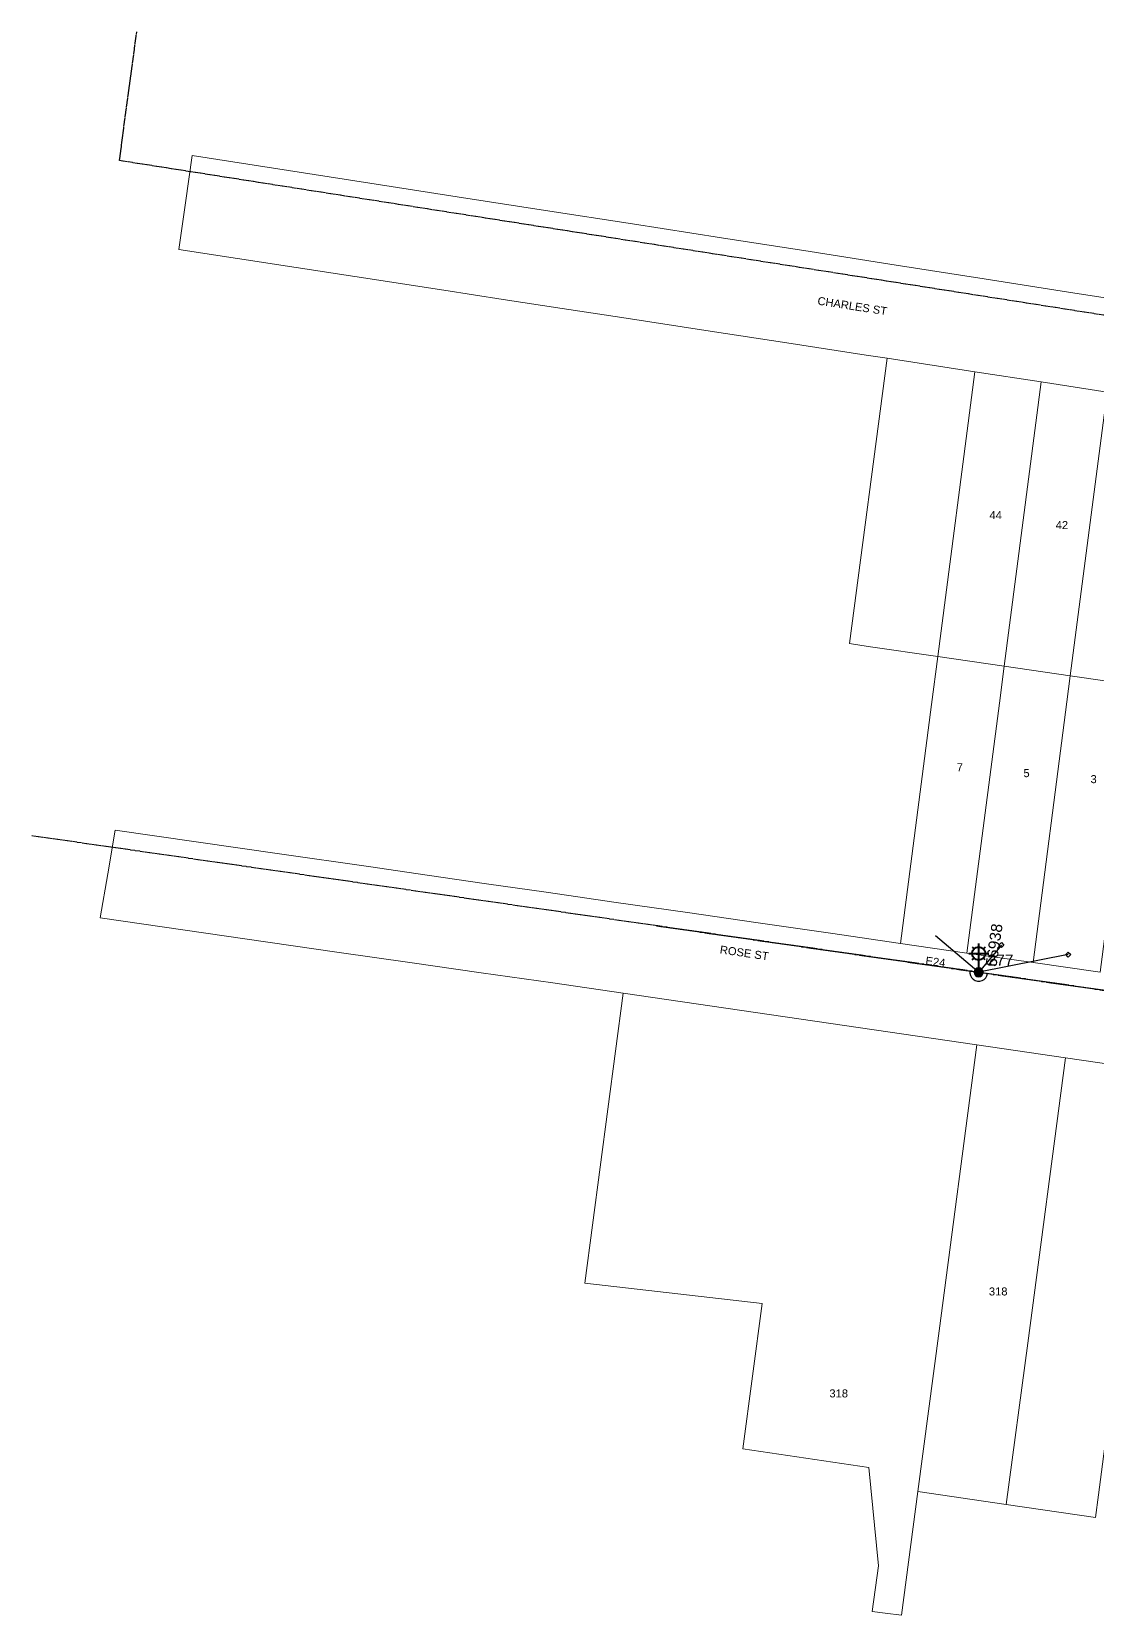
# Model space of a CAD drawing. Header units: metres. Extents: x 307654 to 309013, y 6251411 to 6251903.
# Drawn here: x 307653.7 to 307893.4, y 6251465 to 6251821.3 of the extents above; entities that cross this region are included whole.
import ezdxf
from ezdxf.enums import TextEntityAlignment as Align

# ---------------------------------------------------------------- set-up
doc = ezdxf.new("R2010")
doc.units = ezdxf.units.M
doc.linetypes.add('Cable Exist OH', pattern=[1, 1, 0])
doc.layers.get('0').update_dxf_attribs({"color": 6})
for name, color, linetype, lineweight in [('Cadastre Buildings_SP_EXT', 9, 'Continuous', 5), ('Cadastre Land Parcels_SP_EXT', 9, 'Continuous', 5), ('Cadastre Roads_SP_EXT', 9, 'Continuous', 5)]:
    doc.layers.add(name, color=color, linetype=linetype, lineweight=lineweight)
for name, color, linetype in [('Equip_SP_SL_EXT', 7, 'Continuous'), ('Mains_HV_EXT', 7, 'Continuous'), ('Mains_LV_EXT', 7, 'Continuous'), ('Mains_SL_EXT', 7, 'Continuous'), ('Services_SP_EXT', 7, 'Continuous'), ('SupportsOH_SP_TR_HV_LV_SL_EXT', 7, 'Continuous')]:
    doc.layers.add(name, color=color, linetype=linetype)
doc.styles.add('iecARIAL', font='arial.ttf', dxfattribs={"height": 2})
doc.styles.add('POLE_LABEL', font='arial.ttf')
doc.styles.get("Standard").update_dxf_attribs({"font": 'arial.ttf'})

# ---------------------------------------------------------------- blocks, each defined once
blk = doc.blocks.new('SL_LANTERN_EXT')
at = {"lineweight": 40}
for p, q in [((-2.25, 4.22), (2.25, 4.22)), ((-1.46, 5.68), (-1.06, 5.28)), ((0, 1.97), (0, 6.47)), ((1.46, 5.68), (1.06, 5.28)), ((-1.46, 2.76), (-1.06, 3.16)), ((0, 0), (0, 2.72)), ((1.46, 2.76), (1.06, 3.16))]:
    blk.add_line(p, q, dxfattribs=at)
blk.add_circle((0, 4.22), 1.5, dxfattribs=at)
at = {"style": 'iecARIAL', "flags": 8}
blk.add_attdef('ASSET_NUM', (1.5, 1.5), '', height=2.5, dxfattribs=at)
for tag, p, height, flags in [('OPERATING_VOLTAGE', (0.98, -1.65), 0.2, 9), ('ORIENTATION', (0.98, -1.85), 0.2, 9), ('OWNED_BY', (0.98, -2.05), 0.2, 9), ('STATE', (0.98, -2.25), 0.2, 9), ('CONSTRUCTED_VOLTAGE', (0.98, -0.65), 0.2, 9), ('CONTROL_TYPE', (0.98, -0.85), 0.2, 9), ('LANTERN_PURPOSE', (0.98, -1.05), 0.2, 9), ('LANTERN_TYPE', (0.98, -1.25), 0.2, 9), ('NO_PHASES', (0.98, -1.45), 0.2, 9), ('USAGE', (0.98, -2.45), 0.2, 9), ('CEXIST', (0.98, -2.65), 0.2, 9), ('CNEW', (0.98, -2.85), 0.2, 9), ('CNUMBER', (0.98, -3.05), 0.2, 9), ('CREMOVE', (0.98, -3.25), 0.2, 9), ('CREPLACE', (0.98, -3.45), 0.2, 9), ('LKINGHEIGHT', (0.98, -3.65), 0.2, 9), ('LNUMBER', (2.18, -3.25), 2.5, 8), ('LBRACKET', (0.98, -3.85), 0.2, 9), ('LBRACKETVOCAB', (0.98, -4.05), 0.2, 9), ('LCATEGORY', (0.98, -4.25), 0.2, 9), ('LCHARGE1', (0.98, -4.45), 0.2, 9), ('LCHARGE1PERCENT', (0.98, -4.65), 0.2, 9), ('LCHARGE2', (0.98, -4.85), 0.2, 9), ('LCHARGE2PERCENT', (0.98, -5.05), 0.2, 9), ('LCHARGE3', (0.98, -5.25), 0.2, 9), ('LCHARGE3PERCENT', (0.98, -5.45), 0.2, 9), ('LEXIST', (0.98, -5.65), 0.2, 9), ('LLAMP', (0.98, -5.85), 0.2, 9), ('LLAMPVOCAB', (0.98, -6.05), 0.2, 9), ('LMAST', (0.98, -6.25), 0.2, 9), ('LMASTVOCAB', (0.98, -6.45), 0.2, 9), ('LNEW', (0.98, -6.65), 0.2, 9), ('LANTNUMBER', (0.98, -6.85), 0.2, 9), ('LOUTREACH', (0.98, -7.25), 0.2, 9), ('STREETNAME', (0.98, -9.25), 0.2, 9), ('SUBURB', (0.98, -9.45), 0.2, 1), ('LOUTREACHVOCAB', (0.98, -7.45), 0.2, 9), ('LRATECODE', (0.98, -7.65), 0.2, 9), ('LREMOVE', (0.98, -7.85), 0.2, 9), ('LREPLACE', (0.98, -8.05), 0.2, 9), ('LTYPE', (0.98, -8.25), 0.2, 9), ('LTYPEVOCAB', (0.98, -8.45), 0.2, 9), ('LEGEND', (0.98, -8.65), 0.2, 9), ('LOCATION', (0.98, -8.85), 0.2, 9), ('NOTES', (0.98, -9.05), 0.2, 9)]:
    blk.add_attdef(tag, p, '', height=height, dxfattribs=dict(flags=flags))
blk = doc.blocks.new('CCP_EXT')
blk.add_wipeout([(0, 0.57), (0.57, 0), (0, -0.57), (-0.57, 0)])
blk.add_lwpolyline([(-0.57, 0), (0, 0.57), (0.57, 0), (0, -0.57), (-0.57, 0)])
at = {"flags": 1}
blk.add_attdef('Z', (0, 0), '', height=0.2, dxfattribs=at)
at = {"flags": 9}
for tag, p in [('CCP_TYPE', (0, 0)), ('CONSTRUCTED_VOLTAGE', (0, -0.2)), ('OPERATING_VOLTAGE', (0, -0.6)), ('ORIENTATION', (0, -0.8)), ('OWNED_BY', (0, -1)), ('STATE', (0, -1.8)), ('NO_PHASES', (0, -0.4)), ('USAGE', (0, -1.2)), ('LEGEND', (0, -1.4)), ('LIFE_SUPPORT', (0, -1.6)), ('NOTES', (0, -2))]:
    blk.add_attdef(tag, text='', height=0.2, dxfattribs=at).set_placement(p, align=Align.MIDDLE_LEFT)
blk = doc.blocks.new('POLE_EXT')
blk.add_hatch(color=256).paths.add_polyline_path([(-1, 0, 1), (1, 0, 1)])
blk.add_lwpolyline([(-1, 0, 1), (1, 0, 1)], format="xyb", close=True)
for tag, height, flags, p in [('pNumber', 2.5, 8, (-17.84, 2.07)), ('OWNED_BY', 0.2, 9, (1.35, -0.4)), ('SPECIAL_USE', 0.2, 9, (1.35, -0.8)), ('STATE', 0.2, 9, (1.35, -1)), ('cLV', 0.2, 9, (1.35, -1.4)), ('hDepth', 0.2, 9, (1.35, -1.6)), ('hDia', 0.2, 9, (1.35, -1.8)), ('cHV', 0.2, 9, (1.35, -2)), ('cLinedev', 0.2, 9, (1.35, -3.4)), ('PARENT', 0.2, 9, (1.35, -0.6)), ('USAGE', 0.2, 9, (1.35, -1.2)), ('LBRACKET', 0.2, 9, (1.35, -2.2)), ('LExisting', 0.2, 9, (1.35, -2.4)), ('LANTNUMBER', 0.2, 9, (1.35, -2.6)), ('LOther', 0.2, 9, (1.35, -2.8)), ('LRemove', 0.2, 9, (1.35, -3)), ('LEGEND', 0.2, 9, (1.35, -3.2)), ('LOCATION', 0.2, 9, (1.35, -3.6)), ('pExisting', 0.2, 9, (1.35, -3.8)), ('pFooting', 0.2, 9, (1.35, -4.4)), ('pNew', 0.2, 9, (1.35, -4.6)), ('pRelocate', 0.2, 9, (1.35, -5)), ('pRemove', 0.2, 9, (1.35, -5.2)), ('pReplace', 0.2, 9, (1.35, -5.4)), ('pStay', 0.2, 9, (1.35, -5.6)), ('pType', 0.2, 9, (1.35, -5.8)), ('cspan', 0.2, 9, (1.35, -6)), ('STREETNAME', 0.2, 9, (1.35, -6.2)), ('SUBURB', 0.2, 9, (1.35, -6.4)), ('OPERATED_BY', 0.2, 9, (1.36, -7.01)), ('PFNUMBER', 0.2, 9, (1.35, -4)), ('NEWPFNUMBER', 0.2, 9, (1.35, -4.2)), ('NOTES', 0.2, 9, (1.35, -6.6)), ('MAINTAINED_BY', 0.2, 9, (1.36, -6.81))]:
    blk.add_attdef(tag, text='', height=height, dxfattribs=dict(flags=flags)).set_placement(p, align=Align.MIDDLE_LEFT)
at = {"style": 'POLE_LABEL'}
for tag, height, flags, p in [('STRUCTURE_PLANT_NUMBER', 0.2, 9, (1.35, 0.03)), ('ASSET_NUM', 2.5, 8, (2, 2)), ('STREET_CODE', 0.2, 9, (1.35, -0.2))]:
    blk.add_attdef(tag, text='', height=height, dxfattribs=dict(at, flags=flags)).set_placement(p, align=Align.MIDDLE_LEFT)
at = {"flags": 1}
blk.add_attdef('Z', (1.35, -7.33), '', height=0.2, dxfattribs=at)

msp = doc.modelspace()

# ---------------------------------------------------------------- linework, layer by layer
at = {"layer": 'Cadastre Buildings_SP_EXT', "linetype": 'Continuous'}
msp.add_lwpolyline([(307865.89, 6251744.74), (307846.21, 6251747.79), (307837.74, 6251683.6), (307841.88, 6251682.97), (307857.57, 6251680.68), (307865.89, 6251744.74)], close=True, dxfattribs=at)
at = {"layer": 'Cadastre Land Parcels_SP_EXT', "linetype": 'Continuous'}
for points in [[(307880.78, 6251742.46), (307865.89, 6251744.74), (307857.57, 6251680.68), (307872.5, 6251678.51), (307880.78, 6251742.46)], [(307895.66, 6251740.18), (307880.78, 6251742.46), (307872.5, 6251678.51), (307887.36, 6251676.35), (307895.66, 6251740.18)], [(307910.67, 6251737.87), (307895.66, 6251740.18), (307887.36, 6251676.35), (307902.43, 6251674.15), (307910.67, 6251737.87)], [(307856.16, 6251669.87), (307849.18, 6251616.15), (307864.13, 6251613.99), (307871.42, 6251670.18), (307872.5, 6251678.51), (307857.57, 6251680.68), (307856.16, 6251669.87)], [(307871.42, 6251670.18), (307864.13, 6251613.99), (307878.99, 6251611.85), (307886.6, 6251670.48), (307887.36, 6251676.35), (307872.5, 6251678.51), (307871.42, 6251670.18)], [(307886.6, 6251670.48), (307878.99, 6251611.85), (307894.11, 6251609.67), (307902, 6251670.79), (307902.43, 6251674.15), (307887.36, 6251676.35), (307886.6, 6251670.48)], [(307853.08, 6251492.85), (307857.89, 6251528.98), (307866.31, 6251593.31), (307786.79, 6251604.98), (307778.14, 6251539.73), (307818.03, 6251535.17), (307813.73, 6251502.41), (307842.07, 6251498.26), (307844.21, 6251476.1), (307842.83, 6251465.84), (307845.7, 6251465.48), (307849.42, 6251464.99), (307853.08, 6251492.85)], [(307886.29, 6251590.4), (307866.31, 6251593.31), (307857.89, 6251528.98), (307853.08, 6251492.85), (307872.94, 6251489.95), (307877.8, 6251526.23), (307886.29, 6251590.4)], [(307906.35, 6251587.51), (307886.29, 6251590.4), (307877.8, 6251526.23), (307872.94, 6251489.95), (307893.02, 6251487.01), (307893.7, 6251492.11), (307895.83, 6251508.21), (307897.88, 6251523.54), (307898.01, 6251524.61), (307900.06, 6251540.09), (307902.09, 6251555.38), (307904.17, 6251571.02), (307906.35, 6251587.51)]]:
    msp.add_lwpolyline(points, close=True, dxfattribs=at)
at = {"layer": 'Cadastre Roads_SP_EXT', "linetype": 'Continuous'}
msp.add_lwpolyline([(307908.39, 6251759.33), (307888.36, 6251762.44), (307867.97, 6251765.65), (307848.2, 6251768.76), (307828.84, 6251771.79), (307808.89, 6251774.91), (307788.91, 6251778.01), (307769.34, 6251781.05), (307749.47, 6251784.12), (307729.8, 6251787.18), (307729.8, 6251787.18), (307689.88, 6251793.4), (307688.37, 6251782.75), (307686.87, 6251772.23), (307726.46, 6251766.17), (307746.47, 6251763.08), (307759.83, 6251761.04), (307773.08, 6251759), (307786.49, 6251756.94), (307806.36, 6251753.91), (307809.82, 6251753.38), (307823.64, 6251751.26), (307841.45, 6251748.53), (307846.21, 6251747.79), (307865.89, 6251744.74), (307880.78, 6251742.46), (307895.66, 6251740.18)], dxfattribs=at)
at = {"layer": 'Mains_HV_EXT', "linetype": 'Cable Exist OH'}
msp.add_lwpolyline([(307965.86, 6251701.9), (307966.98, 6251746.22), (307899.17, 6251756.81), (307673.49, 6251792.27), (307677.38, 6251821.27)], dxfattribs=at)
at = {"layer": 'Mains_LV_EXT', "linetype": 'Cable Exist OH'}
for points in [[(307841.06, 6251613.38), (307866.77, 6251609.66)], [(307866.77, 6251609.66), (307908.62, 6251603.62)]]:
    msp.add_lwpolyline(points, dxfattribs=at)
at = {"layer": 'Mains_LV_EXT', "linetype": 'Continuous'}
msp.add_lwpolyline([(307864.79, 6251609.95, 1.001234), (307868.75, 6251609.38)], format="xyb", dxfattribs=at)
at = {"layer": 'Mains_SL_EXT', "linetype": 'Cable Exist OH'}
for points in [[(307794.26, 6251620.13), (307841.06, 6251613.38), (307866.77, 6251609.66)], [(307866.77, 6251609.66), (307908.62, 6251603.62), (307952.38, 6251597.31)]]:
    msp.add_lwpolyline(points, dxfattribs=at)
at = {"layer": 'Services_SP_EXT'}
msp.add_lwpolyline([(307857.04, 6251617.95), (307866.77, 6251609.66)], dxfattribs=at)

# ---------------------------------------------------------------- block references
at = {"layer": 'Equip_SP_SL_EXT'}
ref = msp.add_blockref('SL_LANTERN_EXT', (307866.77, 6251609.66), dxfattribs=at)
ref.add_attrib('ASSET_NUM', '56938', dxfattribs={"layer": '0', "height": 2.5, "rotation": 81.5328, "style": 'iecARIAL'}).set_placement((307868.27, 6251611.16), align=Align.TOP_LEFT)

# ---------------------------------------------------------------- texts
at = {"layer": 'Cadastre Land Parcels_SP_EXT'}
for s, p in [('44', (307869.18, 6251711.6)), ('42', (307884.08, 6251709.37)), ('7', (307861.83, 6251654.9)), ('5', (307876.83, 6251653.56)), ('3', (307891.91, 6251652.21)), ('318', (307869.05, 6251536.95)), ('318', (307833.18, 6251514.01))]:
    msp.add_text(s, height=1.8, dxfattribs=at).set_placement(p)
at = {"layer": 'Cadastre Roads_SP_EXT'}
for s, rotation, p in [('CHARLES ST', 351.2069, (307830.4, 6251759.88)), ('ROSE ST', 351.7681, (307808.45, 6251613.92))]:
    msp.add_text(s, height=1.8, rotation=rotation, dxfattribs=at).set_placement(p)
at = {"layer": 'Mains_LV_EXT'}
msp.add_text('E24', height=1.8, rotation=352.8858, dxfattribs=at).set_placement((307854.72, 6251611.4))

# ---------------------------------------------------------------- next in the draw order: block references
at = {"layer": 'Services_SP_EXT'}
for p in [(307871.88, 6251615.79), (307886.92, 6251613.63)]:
    msp.add_blockref('CCP_EXT', p, dxfattribs=at)

# ---------------------------------------------------------------- next in the draw order: linework, layer by layer
at = {"layer": 'Cadastre Roads_SP_EXT', "linetype": 'Continuous'}
msp.add_lwpolyline([(307894.11, 6251609.67), (307878.99, 6251611.85), (307864.13, 6251613.99), (307849.18, 6251616.15), (307833.41, 6251618.43), (307817.15, 6251620.77), (307801.24, 6251623.07), (307785.25, 6251625.38), (307769.45, 6251627.66), (307756.06, 6251629.59), (307742.72, 6251631.51), (307729.52, 6251633.42), (307709.51, 6251636.31), (307709.51, 6251636.31), (307672.55, 6251641.62), (307670.85, 6251631.84), (307669.12, 6251621.91), (307706.84, 6251616.43), (307722.88, 6251614.13), (307738.84, 6251611.85), (307754.86, 6251609.55), (307770.95, 6251607.26), (307786.79, 6251604.98), (307866.31, 6251593.31), (307886.29, 6251590.4), (307906.35, 6251587.51)], dxfattribs=at)
at = {"layer": 'Mains_HV_EXT', "linetype": 'Cable Exist OH'}
msp.add_lwpolyline([(308070.7, 6251519.21), (307944.11, 6251536.26), (307952.38, 6251597.31), (307716.16, 6251631.39), (307653.75, 6251640.36)], dxfattribs=at)
at = {"layer": 'Services_SP_EXT'}
for points in [[(307871.88, 6251615.79), (307866.77, 6251609.66)], [(307886.92, 6251613.63), (307866.77, 6251609.66)]]:
    msp.add_lwpolyline(points, dxfattribs=at)

# ---------------------------------------------------------------- next in the draw order: block references
at = {"layer": 'SupportsOH_SP_TR_HV_LV_SL_EXT'}
ref = msp.add_blockref('POLE_EXT', (307866.77, 6251609.66), dxfattribs=at)
ref.add_attrib('ASSET_NUM', '277', dxfattribs={"layer": '0', "height": 2.5, "rotation": 359.9031, "style": 'POLE_LABEL'}).set_placement((307868.77, 6251610.41), align=Align.BOTTOM_LEFT)

doc.saveas('drawing.dxf')
